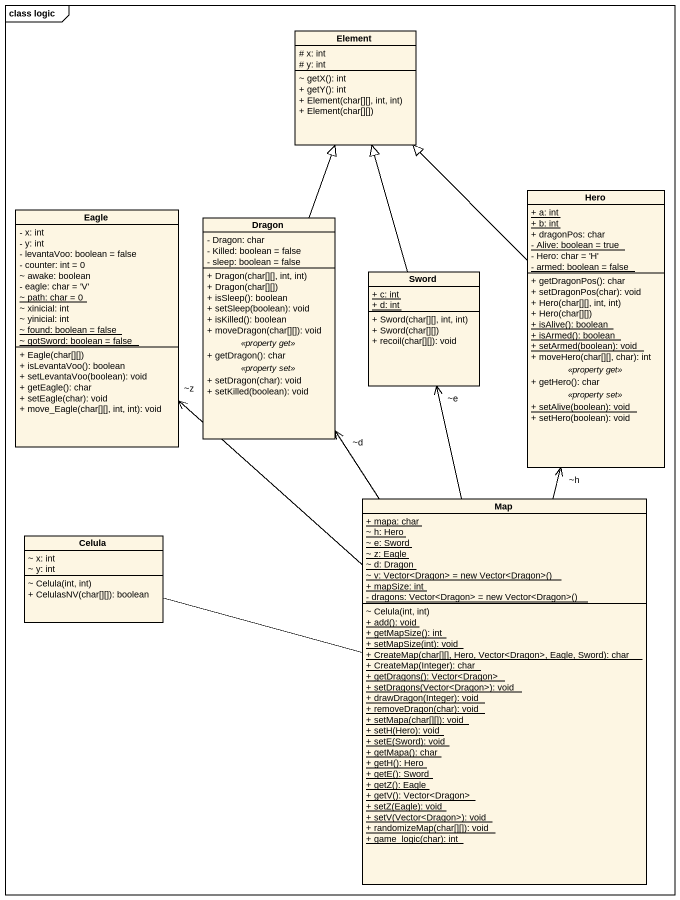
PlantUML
@startuml
mainframe class logic
hide circle
hide empty members
skinparam classAttributeIconSize 0
class Element {
  # x: int
  # y: int
  ~ getX(): int
  + getY(): int
  + Element(char[][], int, int)
  + Element(char[][])
}
class Eagle {
  - x: int
  - y: int
  - levantaVoo: boolean = false
  - counter: int = 0
  ~ awake: boolean
  - eagle: char = 'V'
  {static} ~ path: char = 0
  ~ xinicial: int
  ~ yinicial: int
  {static} ~ found: boolean = false
  {static} ~ gotSword: boolean = false
  + Eagle(char[][])
  + isLevantaVoo(): boolean
  + setLevantaVoo(boolean): void
  + getEagle(): char
  + setEagle(char): void
  + move_Eagle(char[][], int, int): void
}
class Hero {
  {static} + a: int
  {static} + b: int
  + dragonPos: char
  {static} - Alive: boolean = true
  - Hero: char = 'H'
  {static} - armed: boolean = false
  --
  + getDragonPos(): char
  + setDragonPos(char): void
  + Hero(char[][], int, int)
  + Hero(char[][])
  {static} + isAlive(): boolean
  {static} + isArmed(): boolean
  {static} + setArmed(boolean): void
  + moveHero(char[][], char): int
  .. <<property get>> ..
  + getHero(): char
  .. <<property set>> ..
  {static} + setAlive(boolean): void
  + setHero(boolean): void
}
class Dragon {
  - Dragon: char
  - Killed: boolean = false
  - sleep: boolean = false
  --
  + Dragon(char[][], int, int)
  + Dragon(char[][])
  + isSleep(): boolean
  + setSleep(boolean): void
  + isKilled(): boolean
  + moveDragon(char[][]): void
  .. <<property get>> ..
  + getDragon(): char
  .. <<property set>> ..
  + setDragon(char): void
  + setKilled(boolean): void
}
class Sword {
  {static} + c: int
  {static} + d: int
  + Sword(char[][], int, int)
  + Sword(char[][])
  + recoil(char[][]): void
}
class "Map" as Map_ {
  {static} + mapa: char
  {static} ~ h: Hero
  {static} ~ e: Sword
  {static} ~ z: Eagle
  {static} ~ d: Dragon
  {static} {field} ~ v: Vector<Dragon> = new Vector<Dragon>()
  {static} + mapSize: int
  {static} {field} - dragons: Vector<Dragon> = new Vector<Dragon>()
  ~ Celula(int, int)
  {static} + add(): void
  {static} + getMapSize(): int
  {static} + setMapSize(int): void
  {static} + CreateMap(char[][], Hero, Vector<Dragon>, Eagle, Sword): char
  {static} + CreateMap(Integer): char
  {static} + getDragons(): Vector<Dragon>
  {static} + setDragons(Vector<Dragon>): void
  {static} + drawDragon(Integer): void
  {static} + removeDragon(char): void
  {static} + setMapa(char[][]): void
  {static} + setH(Hero): void
  {static} + setE(Sword): void
  {static} + getMapa(): char
  {static} + getH(): Hero
  {static} + getE(): Sword
  {static} + getZ(): Eagle
  {static} + getV(): Vector<Dragon>
  {static} + setZ(Eagle): void
  {static} + setV(Vector<Dragon>): void
  {static} + randomizeMap(char[][]): void
  {static} + game_logic(char): int
}
class Celula {
  ~ x: int
  ~ y: int
  ~ Celula(int, int)
  + CelulasNV(char[][]): boolean
}
Hero -up-|> Element
Dragon -up-|> Element
Sword -up-|> Element
Map_ -up-> "~z" Eagle
Map_ -up-> "~h" Hero
Map_ -up-> "~d" Dragon
Map_ -up-> "~e" Sword
Map_ -left- Celula
@enduml
